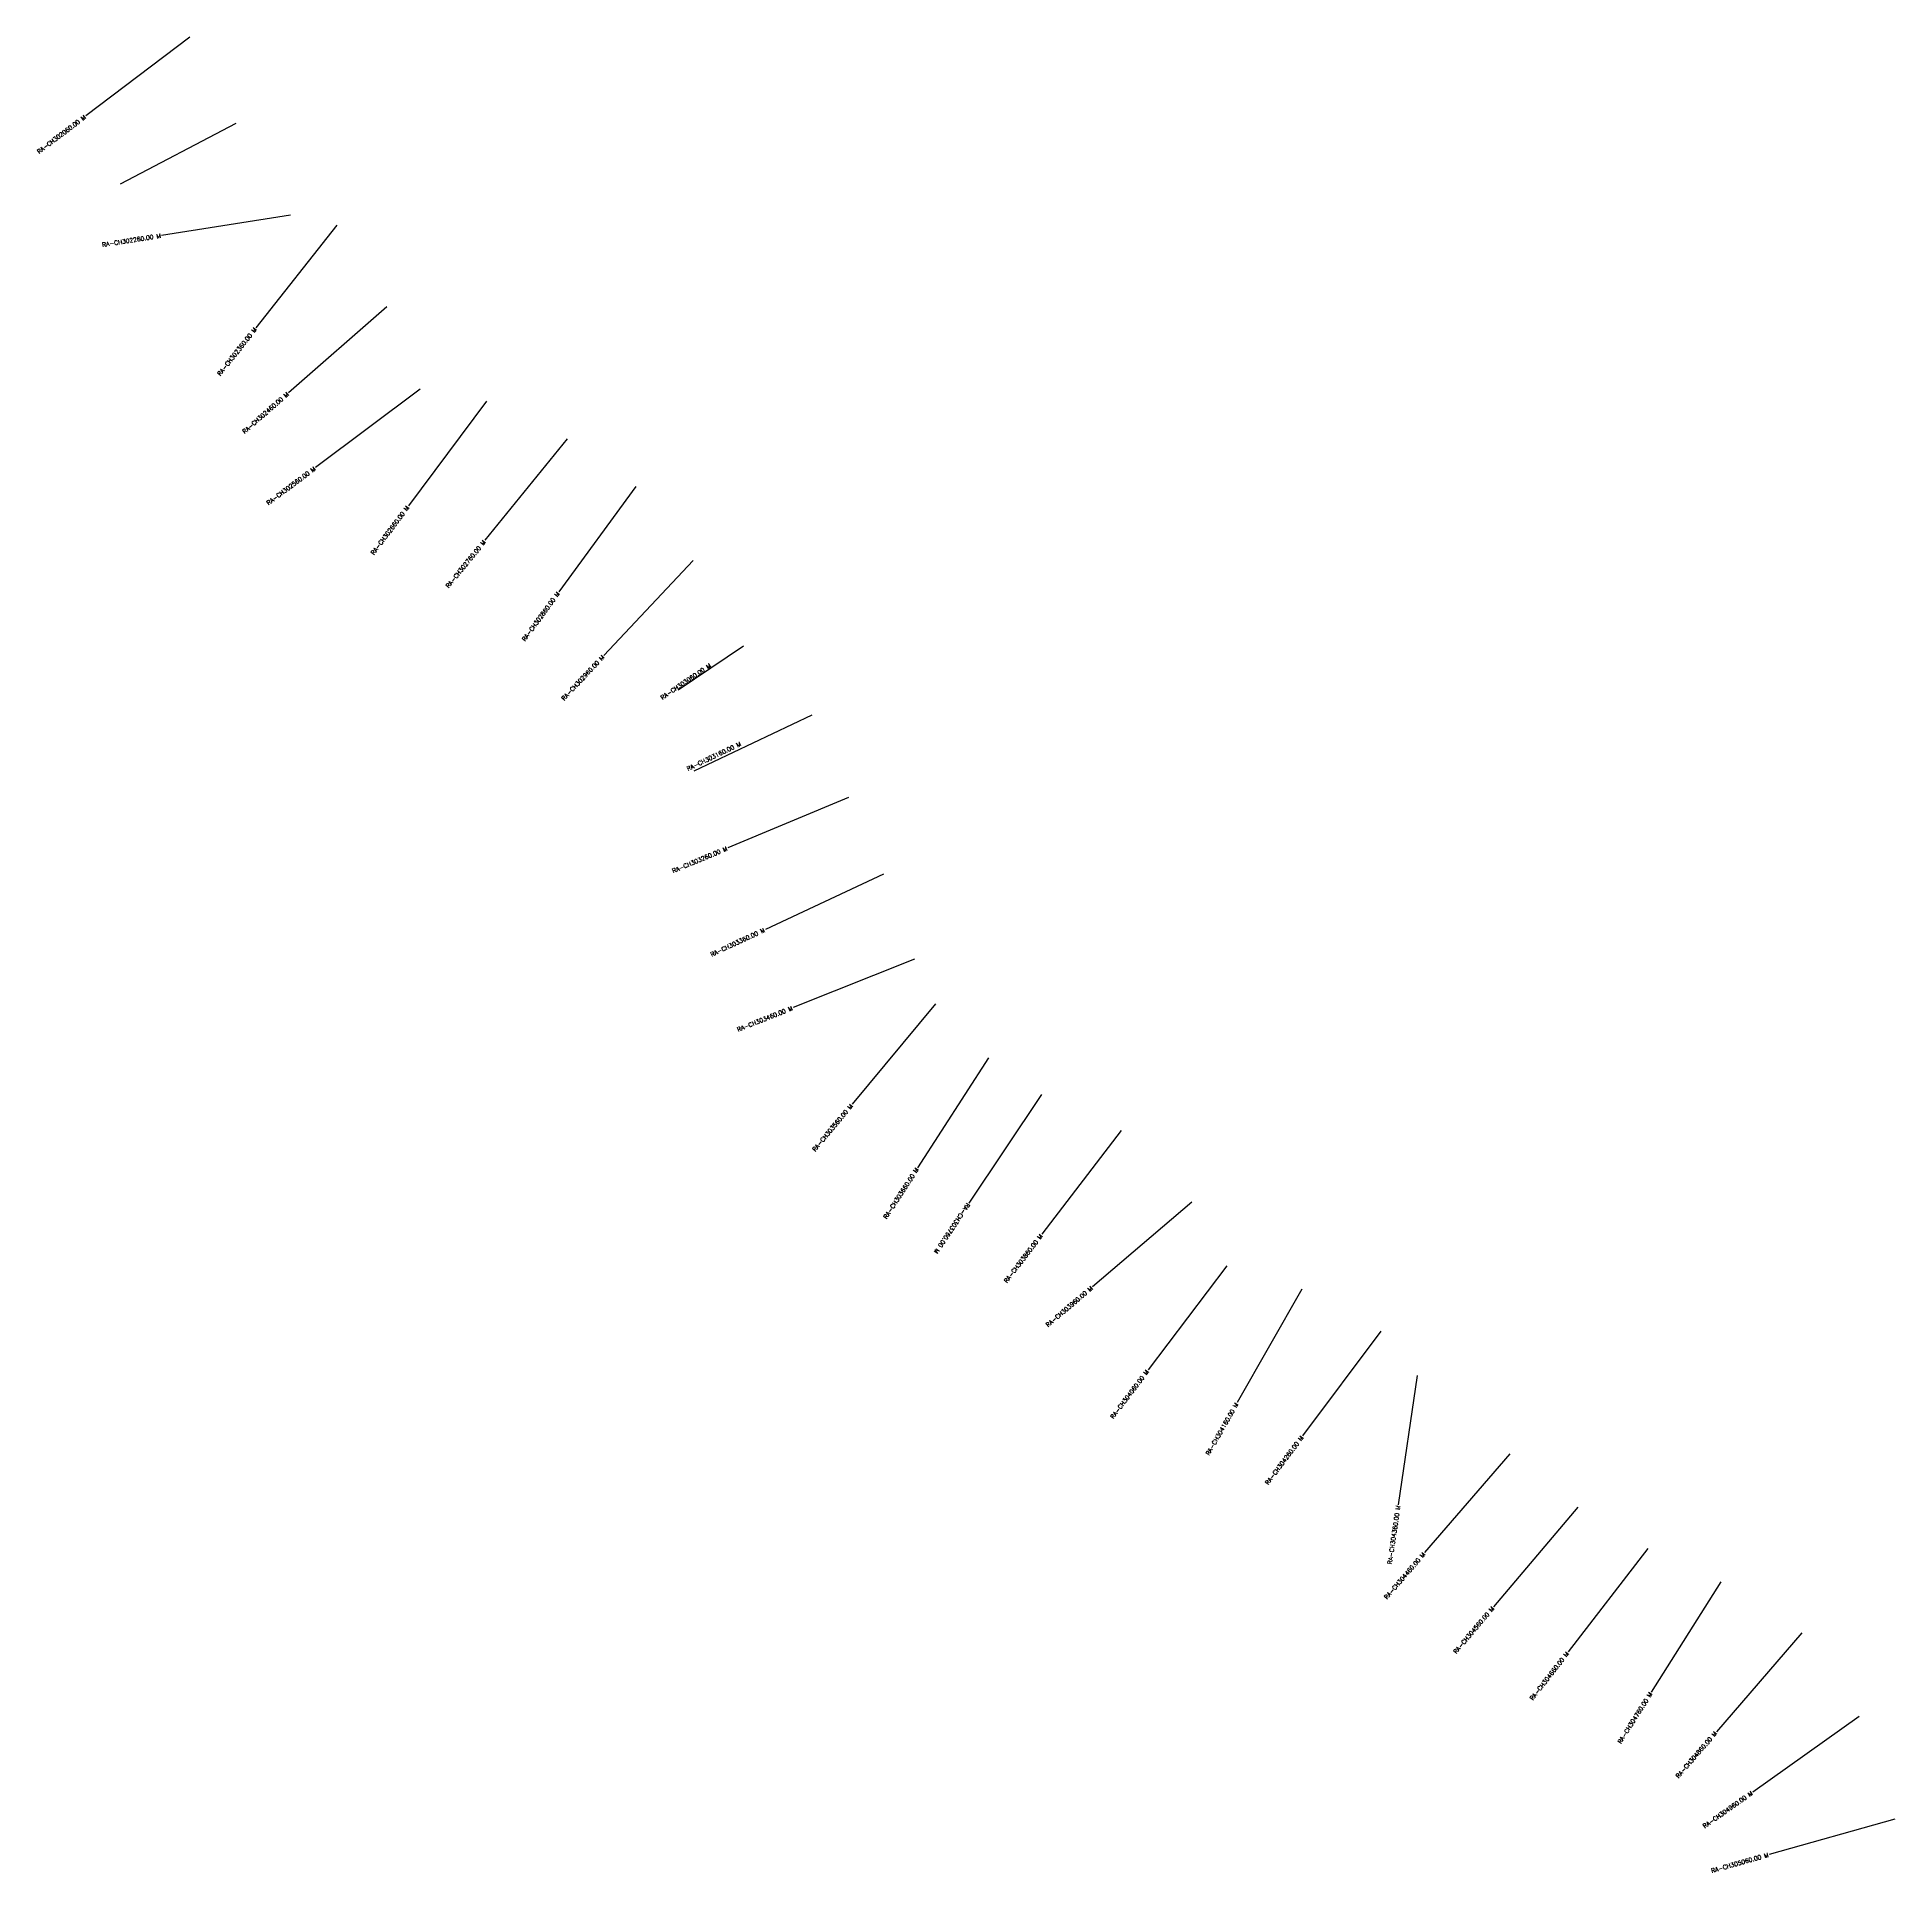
# Model space of a CAD drawing. Header units: metres. Extents: x 284111 to 289474, y 2011763 to 2016087.
# Drawn here: x 284111 to 286245, y 2013317 to 2015426 of the extents above; entities that cross this region are included whole.
import ezdxf
from ezdxf.enums import TextEntityAlignment as Align

# ---------------------------------------------------------------- set-up
doc = ezdxf.new("R2010")
doc.units = ezdxf.units.M
doc.header["$MEASUREMENT"] = 0
doc.layers.add('CS', color=134, linetype='Continuous')
doc.layers.add('CSMark', color=6, linetype='Continuous')
doc.styles.get("Standard").update_dxf_attribs({"font": 'simplex.shx'})

msp = doc.modelspace()

# ---------------------------------------------------------------- linework, layer by layer
at = {"layer": 'CS'}
for p, q in [((284286.2, 2015426.1), (284166.6, 2015335.6)), ((284338.9, 2015326.9), (284206, 2015257.3)), ((284401.8, 2015221.7), (284253.7, 2015198.2)), ((284455, 2015210), (284362, 2015092.3)), ((284512.2, 2015116.4), (284399.4, 2015017.6)), ((284550.6, 2015021.5), (284430.5, 2014931.6)), ((284627, 2015007.7), (284537.1, 2014887.6)), ((284719.6, 2014964.5), (284625.1, 2014848)), ((284798.5, 2014909.9), (284710, 2014788.8)), ((284864.3, 2014825), (284761.6, 2014715.6)), ((284922, 2014726.4), (284847.2, 2014675.8)), ((285000.5, 2014647.2), (284865.1, 2014582.6)), ((285042.6, 2014552.6), (284904.3, 2014494.6)), ((285083.1, 2014464.5), (284947.2, 2014401)), ((285118.5, 2014366.8), (284979.2, 2014311.2)), ((285142.6, 2014315.5), (285046.8, 2014200.1)), ((285203.4, 2014253.3), (285122.1, 2014127.2)), ((285264.3, 2014211.4), (285181.1, 2014086.6)), ((285355.8, 2014169.9), (285264.8, 2014050.7)), ((285437.2, 2014087.6), (285323, 2013990.4)), ((285477.2, 2014014.4), (285386.8, 2013894.8)), ((285563.4, 2013987.8), (285489.2, 2013857.4)), ((285654.3, 2013939.4), (285564.4, 2013819.2)), ((285695.8, 2013888.4), (285674.3, 2013740)), ((285802.4, 2013798.6), (285704.5, 2013684.9)), ((285880.4, 2013737.2), (285783.6, 2013622.6)), ((285961.1, 2013689.5), (285869.3, 2013570.9)), ((286044.9, 2013651.5), (285964.9, 2013524.6)), ((286137.7, 2013592.8), (286039.7, 2013479.2)), ((286203.8, 2013496.6), (286081.4, 2013409.8)), ((286244.7, 2013378.7), (286100.4, 2013337.9))]:
    msp.add_line(p, q, dxfattribs=at)

# ---------------------------------------------------------------- texts
at = {"layer": 'CSMark'}
for s, rotation, p in [('RA-CH302060.00 M', 37.1322, (284165.8, 2015335)), ('RA-CH302260.00 M', 9.0113, (284252.7, 2015198.1)), ('RA-CH302360.00 M', 51.6696, (284361.4, 2015091.5)), ('RA-CH302460.00 M', 41.2148, (284398.7, 2015016.9)), ('RA-CH302560.00 M', 36.8089, (284429.7, 2014931)), ('RA-CH302660.00 M', 53.1474, (284536.5, 2014886.8)), ('RA-CH302760.00 M', 50.9777, (284624.5, 2014847.2)), ('RA-CH302860.00 M', 53.8418, (284709.4, 2014788)), ('RA-CH302960.00 M', 46.795, (284761, 2014714.9)), ('RA-CH303060.00 M', 34.0844, (284884, 2014704.8)), ('RA-CH303160.00 M', 25.5228, (284918.8, 2014614.5)), ('RA-CH303260.00 M', 22.7604, (284903.3, 2014494.2)), ('RA-CH303360.00 M', 25.0317, (284946.3, 2014400.6)), ('RA-CH303460.00 M', 21.7562, (284978.3, 2014310.8)), ('RA-CH303560.00 M', 50.2845, (285046.2, 2014199.3)), ('RA-CH303660.00 M', 57.1782, (285121.6, 2014126.4)), ('RA-CH303860.00 M', 52.6329, (285264.2, 2014049.9)), ('RA-CH303960.00 M', 40.3999, (285322.3, 2013989.7)), ('RA-CH304060.00 M', 52.9021, (285386.2, 2013894)), ('RA-CH304160.00 M', 60.361, (285488.7, 2013856.5)), ('RA-CH304260.00 M', 53.2092, (285563.8, 2013818.4)), ('RA-CH304360.00 M', 81.7513, (285674.2, 2013739)), ('RA-CH304460.00 M', 49.2924, (285703.9, 2013684.1)), ('RA-CH304560.00 M', 49.8216, (285783, 2013621.9)), ('RA-CH304660.00 M', 52.2664, (285868.7, 2013570.1)), ('RA-CH304760.00 M', 57.75, (285964.4, 2013523.8)), ('RA-CH304860.00 M', 49.2185, (286039, 2013478.5)), ('RA-CH304960.00 M', 35.3365, (286080.6, 2013409.3)), ('RA-CH305060.00 M', 15.7561, (286099.4, 2013337.7))]:
    msp.add_text(s, height=5, rotation=rotation, dxfattribs=at).set_placement(p, align=Align.MIDDLE_RIGHT)
msp.add_text('RA-CH303760.00 M', height=5, rotation=236.3122, dxfattribs=at).set_placement((285180.5, 2014085.8), align=Align.MIDDLE_LEFT)

doc.saveas('drawing.dxf')
